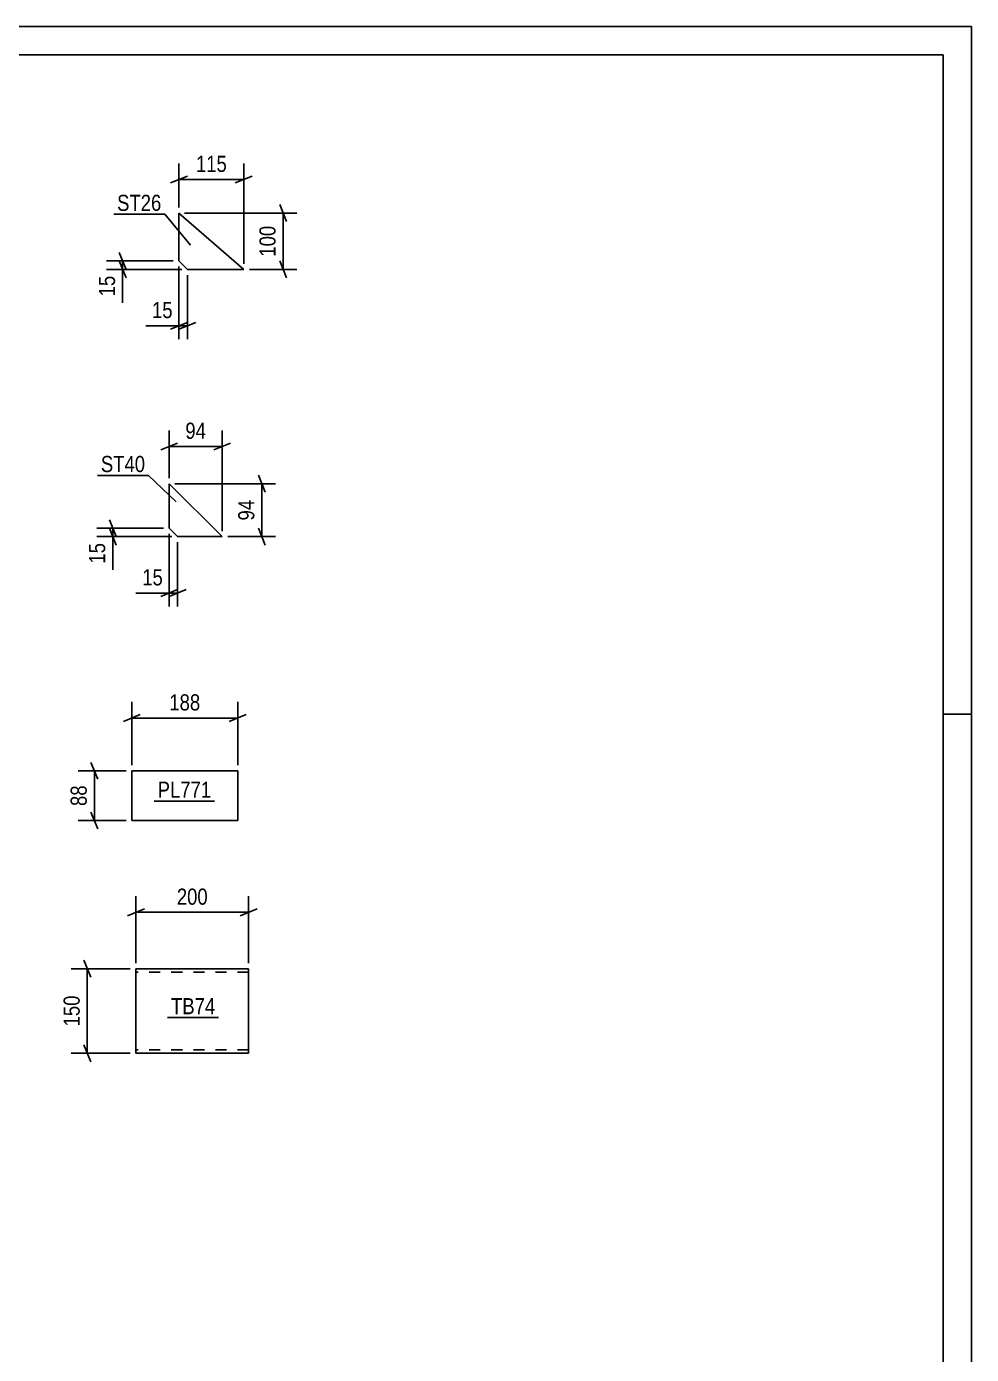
# Model space of a CAD drawing. Header units: millimetres. Extents: x 0 to 594, y 0 to 420.
# Drawn here: x 426.3 to 594, y 184.4 to 420 of the extents above; entities that cross this region are included whole.
import ezdxf

# ---------------------------------------------------------------- set-up
doc = ezdxf.new("R2010")
doc.units = ezdxf.units.MM
doc.linetypes.add('DXK_LINE_DOT2', pattern=[3.9198, 1.9599, -1.9599])
doc.styles.add('Arial Narrow', font='ARIALN.TTF', dxfattribs={"height": 0.2})

# ---------------------------------------------------------------- blocks, each defined once
blk = doc.blocks.new('Unknown-570384979-1132')
at = {"color": 5, "linetype": 'Continuous'}
for p, q in [((594, 420), (0, 420)), ((594, 0), (594, 420)), ((589, 415), (5, 415)), ((589, 5), (589, 415)), ((594, 298), (589, 298))]:
    blk.add_line(p, q, dxfattribs=at)
blk = doc.blocks.new('Part-570384979-17427 - 17426')
at = {"color": 2, "linetype": 'Continuous'}
for p, q in [((451.61, 338.9), (451.61, 331)), ((461.01, 329.5), (451.61, 338.9)), ((451.61, 331), (453.11, 329.5)), ((453.11, 329.5), (461.01, 329.5))]:
    blk.add_line(p, q, dxfattribs=at)
blk = doc.blocks.new('Part-570384979-17226 - 17225')
at = {"color": 2, "linetype": 'Continuous'}
for p, q in [((465.71, 252.85), (445.71, 252.85)), ((445.71, 237.94), (445.71, 252.85)), ((465.71, 252.85), (465.71, 239.05)), ((465.71, 237.85), (465.71, 239.05)), ((445.71, 237.85), (445.71, 237.94)), ((465.71, 237.85), (445.71, 237.85))]:
    blk.add_line(p, q, dxfattribs=at)
at = {"color": 7, "linetype": 'DXK_LINE_DOT2'}
for p, q in [((465.71, 252.25), (445.71, 252.25)), ((465.71, 252.2), (465.71, 252.11)), ((445.71, 238.45), (445.71, 238.49)), ((465.71, 238.45), (445.71, 238.45)), ((465.71, 238.49), (465.71, 238.82)), ((465.71, 238.45), (465.71, 238.49))]:
    blk.add_line(p, q, dxfattribs=at)
blk = doc.blocks.new('Part-570384979-17413 - 17412')
at = {"color": 2, "linetype": 'Continuous'}
for p, q in [((444.98, 287.95), (444.98, 279.15)), ((463.78, 287.95), (444.98, 287.95)), ((463.78, 279.15), (463.78, 287.95)), ((444.98, 279.15), (463.78, 279.15))]:
    blk.add_line(p, q, dxfattribs=at)
blk = doc.blocks.new('Part-570384979-17446 - 17445')
at = {"color": 2, "linetype": 'Continuous'}
for p, q in [((453.35, 386.92), (453.35, 378.42)), ((464.85, 376.92), (453.35, 386.92)), ((453.35, 378.42), (454.85, 376.92)), ((454.85, 376.92), (464.85, 376.92))]:
    blk.add_line(p, q, dxfattribs=at)
blk = doc.blocks.new('StraightDimension-570384979-18066 - 17426')
at = {"color": 7, "linetype": 'Continuous'}
for p, q in [((441.01, 332.5), (442.21, 329.5)), ((450.61, 331), (438.76, 331)), ((442.21, 328), (441.01, 331)), ((441.61, 329.5), (441.61, 331)), ((452.11, 329.5), (438.76, 329.5))]:
    blk.add_line(p, q, dxfattribs=at)
at = {"color": 0}
blk.add_wipeout([(440.86, 328.98), (436.66, 328.98), (436.66, 324.12), (440.86, 324.12)], dxfattribs=at)
at = {"color": 7, "linetype": 'Continuous'}
blk.add_line((441.61, 329.5), (441.61, 323.59), dxfattribs=at)
blk.add_line((441.61, 329.5), (441.61, 323.59), dxfattribs=at)
at = {"color": 3, "style": 'Arial Narrow'}
blk.add_text('15', height=2.863, rotation=90.0002, dxfattribs=at).set_placement((440.26, 324.72))
blk = doc.blocks.new('StraightDimension-570384979-18058 - 17426')
at = {"color": 7, "linetype": 'Continuous'}
for p, q in [((451.61, 330), (451.61, 317.1)), ((453.11, 328.5), (453.11, 317.1)), ((450.11, 318.9), (453.11, 320.1)), ((454.61, 320.1), (451.61, 318.9)), ((451.61, 319.5), (453.11, 319.5))]:
    blk.add_line(p, q, dxfattribs=at)
at = {"color": 0}
blk.add_wipeout([(451.08, 320.25), (451.08, 324.45), (446.23, 324.45), (446.23, 320.25)], dxfattribs=at)
at = {"color": 7, "linetype": 'Continuous'}
blk.add_line((451.61, 319.5), (445.7, 319.5), dxfattribs=at)
blk.add_line((451.61, 319.5), (445.7, 319.5), dxfattribs=at)
at = {"color": 3, "style": 'Arial Narrow'}
blk.add_text('15', height=2.863, dxfattribs=at).set_placement((446.83, 320.85))
blk = doc.blocks.new('StraightDimension-570384979-18070 - 17426')
at = {"color": 7, "linetype": 'Continuous'}
for p, q in [((467.47, 340.4), (468.67, 337.4)), ((452.61, 338.9), (470.47, 338.9)), ((468.07, 329.5), (468.07, 338.9)), ((468.67, 328), (467.47, 331)), ((462.01, 329.5), (470.47, 329.5))]:
    blk.add_line(p, q, dxfattribs=at)
at = {"color": 0}
blk.add_wipeout([(467.32, 336.63), (463.12, 336.63), (463.12, 331.77), (467.32, 331.77)], dxfattribs=at)
at = {"color": 3, "style": 'Arial Narrow'}
blk.add_text('94', height=2.863, rotation=90.0002, dxfattribs=at).set_placement((466.72, 332.37))
blk = doc.blocks.new('StraightDimension-570384979-18062 - 17426')
at = {"color": 7, "linetype": 'Continuous'}
for p, q in [((451.61, 339.9), (451.61, 348.36)), ((461.01, 330.5), (461.01, 348.36)), ((450.11, 344.91), (453.11, 346.11)), ((451.61, 345.51), (461.01, 345.51)), ((462.51, 346.11), (459.51, 344.91))]:
    blk.add_line(p, q, dxfattribs=at)
at = {"color": 0}
blk.add_wipeout([(458.74, 346.26), (458.74, 350.46), (453.88, 350.46), (453.88, 346.26)], dxfattribs=at)
at = {"color": 3, "style": 'Arial Narrow'}
blk.add_text('94', height=2.863, dxfattribs=at).set_placement((454.48, 346.86))
blk = doc.blocks.new('StraightDimension-570384979-17950 - 17225')
at = {"color": 7, "linetype": 'Continuous'}
for p, q in [((445.71, 253.85), (445.71, 265.7)), ((465.71, 253.85), (465.71, 265.7)), ((447.21, 263.45), (444.21, 262.25)), ((445.71, 262.85), (465.71, 262.85)), ((464.21, 262.25), (467.21, 263.45))]:
    blk.add_line(p, q, dxfattribs=at)
at = {"color": 0}
blk.add_wipeout([(459.05, 263.6), (459.05, 267.8), (452.37, 267.8), (452.37, 263.6)], dxfattribs=at)
at = {"color": 3, "style": 'Arial Narrow'}
blk.add_text('200', height=2.863, dxfattribs=at).set_placement((452.97, 264.2))
blk = doc.blocks.new('StraightDimension-570384979-20393 - 17225')
at = {"color": 7, "linetype": 'Continuous'}
for p, q in [((444.71, 252.85), (434.23, 252.85)), ((437.68, 251.35), (436.48, 254.35)), ((437.08, 237.85), (437.08, 252.85)), ((436.48, 239.35), (437.68, 236.35)), ((444.71, 237.85), (434.23, 237.85))]:
    blk.add_line(p, q, dxfattribs=at)
at = {"color": 0}
blk.add_wipeout([(436.33, 248.69), (432.13, 248.69), (432.13, 242.01), (436.33, 242.01)], dxfattribs=at)
at = {"color": 3, "style": 'Arial Narrow'}
blk.add_text('150', height=2.863, rotation=90.0002, dxfattribs=at).set_placement((435.73, 242.61))
blk = doc.blocks.new('StraightDimension-570384979-18046 - 17412')
at = {"color": 7, "linetype": 'Continuous'}
for p, q in [((443.98, 287.95), (435.48, 287.95)), ((437.73, 289.45), (438.93, 286.45)), ((438.33, 279.15), (438.33, 287.95)), ((438.93, 277.65), (437.73, 280.65)), ((443.98, 279.15), (435.48, 279.15))]:
    blk.add_line(p, q, dxfattribs=at)
at = {"color": 0}
blk.add_wipeout([(437.58, 285.98), (433.38, 285.98), (433.38, 281.12), (437.58, 281.12)], dxfattribs=at)
at = {"color": 3, "style": 'Arial Narrow'}
blk.add_text('88', height=2.863, rotation=90.0002, dxfattribs=at).set_placement((436.98, 281.72))
blk = doc.blocks.new('StraightDimension-570384979-18050 - 17412')
at = {"color": 7, "linetype": 'Continuous'}
for p, q in [((444.98, 288.95), (444.98, 300.17)), ((463.78, 288.95), (463.78, 300.17)), ((446.48, 297.92), (443.48, 296.72)), ((444.98, 297.32), (463.78, 297.32)), ((462.28, 296.72), (465.28, 297.92))]:
    blk.add_line(p, q, dxfattribs=at)
at = {"color": 0}
blk.add_wipeout([(457.72, 298.07), (457.72, 302.27), (451.04, 302.27), (451.04, 298.07)], dxfattribs=at)
at = {"color": 3, "style": 'Arial Narrow'}
blk.add_text('188', height=2.863, dxfattribs=at).set_placement((451.64, 298.67))
blk = doc.blocks.new('StraightDimension-570384979-18086 - 17445')
at = {"color": 7, "linetype": 'Continuous'}
for p, q in [((442.75, 379.92), (443.95, 376.92)), ((452.35, 378.42), (440.5, 378.42)), ((443.95, 375.42), (442.75, 378.42)), ((443.35, 376.92), (443.35, 378.42)), ((453.85, 376.92), (440.5, 376.92))]:
    blk.add_line(p, q, dxfattribs=at)
at = {"color": 0}
blk.add_wipeout([(442.6, 376.4), (438.4, 376.4), (438.4, 371.54), (442.6, 371.54)], dxfattribs=at)
at = {"color": 7, "linetype": 'Continuous'}
blk.add_line((443.35, 376.92), (443.35, 371.01), dxfattribs=at)
blk.add_line((443.35, 376.92), (443.35, 371.01), dxfattribs=at)
at = {"color": 3, "style": 'Arial Narrow'}
blk.add_text('15', height=2.863, rotation=90.0002, dxfattribs=at).set_placement((442, 372.14))
blk = doc.blocks.new('StraightDimension-570384979-18078 - 17445')
at = {"color": 7, "linetype": 'Continuous'}
for p, q in [((453.35, 377.42), (453.35, 364.52)), ((454.85, 375.92), (454.85, 364.52)), ((451.85, 366.32), (454.85, 367.52)), ((456.35, 367.52), (453.35, 366.32)), ((453.35, 366.92), (454.85, 366.92))]:
    blk.add_line(p, q, dxfattribs=at)
at = {"color": 0}
blk.add_wipeout([(452.83, 367.67), (452.83, 371.87), (447.97, 371.87), (447.97, 367.67)], dxfattribs=at)
at = {"color": 7, "linetype": 'Continuous'}
blk.add_line((453.35, 366.92), (447.45, 366.92), dxfattribs=at)
blk.add_line((453.35, 366.92), (447.45, 366.92), dxfattribs=at)
at = {"color": 3, "style": 'Arial Narrow'}
blk.add_text('15', height=2.863, dxfattribs=at).set_placement((448.57, 368.27))
blk = doc.blocks.new('StraightDimension-570384979-18090 - 17445')
at = {"color": 7, "linetype": 'Continuous'}
for p, q in [((454.35, 386.92), (474.24, 386.92)), ((471.24, 388.42), (472.44, 385.42)), ((471.84, 376.92), (471.84, 386.92)), ((472.44, 375.42), (471.24, 378.42)), ((465.85, 376.92), (474.24, 376.92))]:
    blk.add_line(p, q, dxfattribs=at)
at = {"color": 0}
blk.add_wipeout([(471.09, 385.26), (466.89, 385.26), (466.89, 378.58), (471.09, 378.58)], dxfattribs=at)
at = {"color": 3, "style": 'Arial Narrow'}
blk.add_text('100', height=2.863, rotation=90.0002, dxfattribs=at).set_placement((470.49, 379.18))
blk = doc.blocks.new('StraightDimension-570384979-18082 - 17445')
at = {"color": 7, "linetype": 'Continuous'}
for p, q in [((451.85, 392.26), (454.85, 393.46)), ((453.35, 387.92), (453.35, 395.71)), ((466.35, 393.46), (463.35, 392.26)), ((464.85, 377.92), (464.85, 395.71)), ((453.35, 392.86), (464.85, 392.86))]:
    blk.add_line(p, q, dxfattribs=at)
at = {"color": 0}
blk.add_wipeout([(462.44, 393.61), (462.44, 397.81), (455.76, 397.81), (455.76, 393.61)], dxfattribs=at)
at = {"color": 3, "style": 'Arial Narrow'}
blk.add_text('115', height=2.863, dxfattribs=at).set_placement((456.36, 394.21))
blk = doc.blocks.new('Mark-570384979-18211 - 17426')
at = {"color": 0}
blk.add_wipeout([(447.34, 340.96), (447.34, 343.96), (439.49, 343.96), (439.49, 340.96)], dxfattribs=at)
blk.add_wipeout([(447.34, 340.96), (447.34, 343.96), (439.49, 343.96), (439.49, 340.96)], dxfattribs=at)
at = {"color": 30, "linetype": 'Continuous'}
for p in [(438.89, 340.36), (452.84, 335.68)]:
    blk.add_line(p, (447.94, 340.36), dxfattribs=at)
at = {"color": 3, "style": 'Arial Narrow'}
blk.add_text('ST40', height=2.863, dxfattribs=at).set_placement((439.49, 340.96))
blk = doc.blocks.new('Mark-570384979-18171 - 17225')
at = {"color": 0}
blk.add_wipeout([(459.79, 244.77), (459.79, 247.77), (451.94, 247.77), (451.94, 244.77)], dxfattribs=at)
blk.add_wipeout([(459.79, 244.77), (459.79, 247.77), (451.94, 247.77), (451.94, 244.77)], dxfattribs=at)
at = {"color": 30, "linetype": 'Continuous'}
blk.add_line((451.34, 244.17), (460.39, 244.17), dxfattribs=at)
at = {"color": 3, "style": 'Arial Narrow'}
blk.add_text('TB74', height=2.863, dxfattribs=at).set_placement((451.94, 244.77))
blk = doc.blocks.new('Mark-570384979-18205 - 17412')
at = {"color": 0}
blk.add_wipeout([(459.07, 283.17), (459.07, 286.17), (449.57, 286.17), (449.57, 283.17)], dxfattribs=at)
blk.add_wipeout([(459.07, 283.17), (459.07, 286.17), (449.57, 286.17), (449.57, 283.17)], dxfattribs=at)
at = {"color": 30, "linetype": 'Continuous'}
blk.add_line((448.97, 282.57), (459.67, 282.57), dxfattribs=at)
at = {"color": 3, "style": 'Arial Narrow'}
blk.add_text('PL771', height=2.863, dxfattribs=at).set_placement((449.57, 283.17))
blk = doc.blocks.new('Mark-570384979-18223 - 17445')
at = {"color": 0}
blk.add_wipeout([(450.22, 387.29), (450.22, 390.29), (442.37, 390.29), (442.37, 387.29)], dxfattribs=at)
blk.add_wipeout([(450.22, 387.29), (450.22, 390.29), (442.37, 390.29), (442.37, 387.29)], dxfattribs=at)
at = {"color": 30, "linetype": 'Continuous'}
for p in [(441.77, 386.69), (455.41, 381.21)]:
    blk.add_line(p, (450.82, 386.69), dxfattribs=at)
at = {"color": 3, "style": 'Arial Narrow'}
blk.add_text('ST26', height=2.863, dxfattribs=at).set_placement((442.37, 387.29))

msp = doc.modelspace()

# ---------------------------------------------------------------- block references
for name in ['Unknown-570384979-1132', 'Part-570384979-17446 - 17445', 'Part-570384979-17427 - 17426', 'Part-570384979-17413 - 17412', 'Part-570384979-17226 - 17225']:
    msp.add_blockref(name, (0, 0))

# ---------------------------------------------------------------- next in the draw order: block references
for name in ['StraightDimension-570384979-18086 - 17445', 'StraightDimension-570384979-18066 - 17426', 'StraightDimension-570384979-18046 - 17412', 'Mark-570384979-18205 - 17412', 'StraightDimension-570384979-17950 - 17225', 'Mark-570384979-18171 - 17225']:
    msp.add_blockref(name, (0, 0))

# ---------------------------------------------------------------- next in the draw order: block references
for name in ['StraightDimension-570384979-18078 - 17445', 'StraightDimension-570384979-18058 - 17426', 'StraightDimension-570384979-18050 - 17412', 'StraightDimension-570384979-20393 - 17225']:
    msp.add_blockref(name, (0, 0))

# ---------------------------------------------------------------- next in the draw order: block references
for name in ['StraightDimension-570384979-18090 - 17445', 'StraightDimension-570384979-18070 - 17426']:
    msp.add_blockref(name, (0, 0))

# ---------------------------------------------------------------- next in the draw order: block references
for name in ['StraightDimension-570384979-18082 - 17445', 'StraightDimension-570384979-18062 - 17426']:
    msp.add_blockref(name, (0, 0))

# ---------------------------------------------------------------- next in the draw order: block references
for name in ['Mark-570384979-18223 - 17445', 'Mark-570384979-18211 - 17426']:
    msp.add_blockref(name, (0, 0))

doc.saveas('drawing.dxf')
